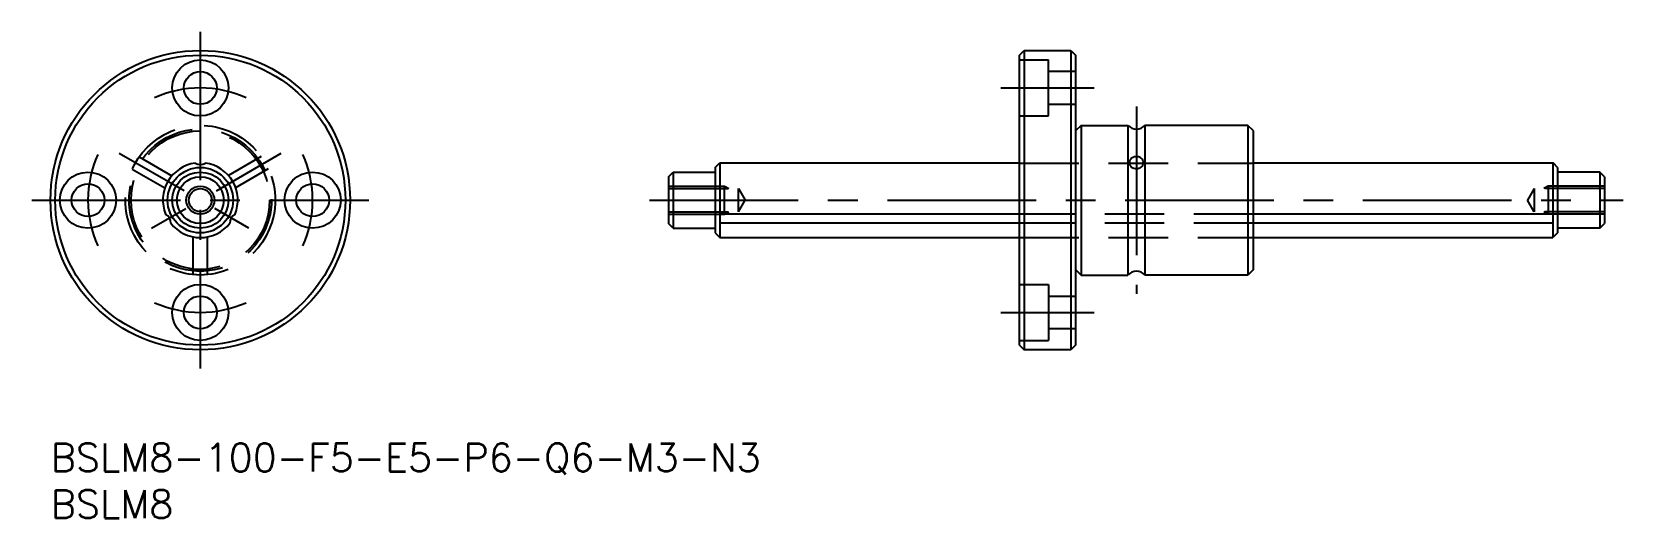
# Model space of a CAD drawing. Extents: x -2 to 168, y -8 to 44.
import ezdxf

# ---------------------------------------------------------------- set-up
doc = ezdxf.new("R2010")
doc.units = 0
doc.header["$LTSCALE"] = 0.5
doc.linetypes.add('CENTER', pattern=[50.8, 31.75, -6.35, 6.35, -6.35])
doc.linetypes.add('DASHED', pattern=[19.05, 12.7, -6.35])
for name, color, linetype in [('MSM_CENTER', 1, 'CENTER'), ('MSM_CONTINUOUS', 7, 'CONTINUOUS'), ('MSM_DASHED', 4, 'DASHED'), ('MSM_NARROW', 5, 'CONTINUOUS'), ('MSM_PART_NUMBER', 7, 'CONTINUOUS')]:
    doc.layers.add(name, color=color, linetype=linetype)
doc.styles.get("Standard").update_dxf_attribs({"font": 'txt.shx', "height": 3, "bigfont": 'bigfont.shx'})

# ---------------------------------------------------------------- blocks, each defined once
blk = doc.blocks.new('*U2')
at = {"layer": 'MSM_PART_NUMBER'}
blk.add_text('BSLM8-100-F5-E5-P6-Q6-M3-N3', height=3, dxfattribs=at).set_placement((0, -3))
blk = doc.blocks.new('*U3')
at = {"layer": 'MSM_PART_NUMBER'}
blk.add_text('BSLM8', height=3, dxfattribs=at).set_placement((0, -8))

msp = doc.modelspace()

# ---------------------------------------------------------------- linework, layer by layer
at = {"layer": 'MSM_CENTER'}
for p, q in [((16, 44), (16, 8)), ((101.5, 38), (111.5, 38)), ((116, 36), (116, 16)), ((14.27, 27), (7.34, 31)), ((17.73, 27.01), (24.64, 31.03)), ((-2, 26), (34, 26)), ((64, 26), (168, 26)), ((10.8, 23), (14.44, 25.1)), ((21.2, 23), (17.56, 25.1)), ((101.5, 14), (111.5, 14))]:
    msp.add_line(p, q, dxfattribs=at)
for start, end in [(65.9506, 114.0494), (155.9506, 204.0494), (335.9506, 24.0494), (245.9506, 294.0494)]:
    msp.add_arc((16, 26), 12, start, end, dxfattribs=at)
at = {"layer": 'MSM_CONTINUOUS'}
for p, q in [((103.5, 41.5), (104, 42)), ((103.5, 10.5), (103.5, 41.5)), ((104, 42), (104, 10)), ((104, 42), (109, 42)), ((109, 42), (109, 10)), ((109, 42), (109.5, 41.5)), ((109.5, 41.5), (109.5, 10.5)), ((109.5, 41.5), (109.5, 10.5)), ((127.9, 34), (116.9, 34)), ((116.9, 34), (116.9, 18)), ((127.9, 34), (127.9, 18)), ((128.5, 33.4), (127.9, 34)), ((110.1, 34), (109.5, 33.4)), ((110.1, 34), (110.1, 18)), ((110.1, 34), (115.1, 34)), ((115.1, 34), (115.1, 18)), ((128.5, 18.6), (128.5, 33.4)), ((66, 28.5), (66.5, 29)), ((66.5, 29), (71, 29)), ((66.5, 29), (66.5, 23)), ((71, 29.5), (71.46, 29.96)), ((71, 29.5), (71, 22.5)), ((103.5, 29.96), (71.46, 29.96)), ((71.5, 29.96), (71.5, 22)), ((160.54, 29.96), (128.5, 29.96)), ((160.5, 29.96), (160.5, 22)), ((161, 29.5), (160.54, 29.96)), ((161, 29.5), (161, 22.5)), ((165.5, 29), (161, 29)), ((165.5, 29), (165.5, 23)), ((166, 28.5), (165.5, 29)), ((66, 28.5), (66, 23.5)), ((166, 28.5), (166, 23.5)), ((103.5, 24.49), (71.5, 24.49)), ((160.5, 24.49), (128.5, 24.49)), ((66.5, 23), (66, 23.5)), ((66.5, 23), (71, 23)), ((71, 22.5), (71.5, 22)), ((103.5, 23.55), (71.5, 23.55)), ((160.5, 23.55), (128.5, 23.55)), ((161, 22.5), (160.5, 22)), ((165.5, 23), (161, 23)), ((165.5, 23), (166, 23.5)), ((71.5, 22), (103.5, 22)), ((128.5, 22), (160.5, 22)), ((109.5, 18.6), (110.1, 18)), ((110.1, 18), (115.1, 18)), ((127.9, 18), (116.9, 18)), ((128.5, 18.6), (127.9, 18)), ((103.5, 10.5), (104, 10)), ((109.5, 10.5), (109, 10)), ((109, 10), (104, 10))]:
    msp.add_line(p, q, dxfattribs=at)
for centre, radius in [((16, 26), 16), ((16, 26), 15.5), ((16, 38), 3), ((16, 38), 1.75), ((4, 26), 3), ((16, 26), 3.5), ((16, 26), 3), ((28, 26), 3), ((4, 26), 1.75), ((16, 26), 2.5), ((16, 26), 1.23), ((28, 26), 1.75), ((16, 14), 3), ((16, 14), 1.75)]:
    msp.add_circle(centre, radius, dxfattribs=at)
for centre, radius, start, end in [((116, 34.81), 1.21, 222.075, 317.925), ((115.99, 29.84), 0.819, 89.5276, 128.0073), ((116.01, 29.84), 0.819, 51.9927, 90.4724), ((16, 26), 4, 97.8517, 202.1483), ((16, 30.8), 1, 236.8771, 303.1229), ((16, 26), 4, 337.8517, 82.1483), ((115.86, 30), 0.612, 127.5007, 179.0034), ((115.86, 30.02), 0.612, 180.9966, 232.4993), ((115.99, 30.18), 0.819, 231.9927, 270.4724), ((116.01, 30.18), 0.819, 269.5276, 308.0073), ((116.14, 30), 0.612, 0.9966, 52.4993), ((116.14, 30.02), 0.612, 307.5007, 359.0034), ((11.84, 23.6), 1, 356.8771, 63.1229), ((20.16, 23.6), 1, 116.8771, 183.1229), ((16, 26), 4, 217.8517, 322.1483), ((116, 17.19), 1.21, 42.075, 137.925)]:
    msp.add_arc(centre, radius, start, end, dxfattribs=at)
at = {"layer": 'MSM_DASHED'}
for p, q in [((103.5, 41), (106.6, 41)), ((106.6, 35), (106.6, 41)), ((109.5, 39.75), (106.6, 39.75)), ((106.6, 36.25), (109.5, 36.25)), ((103.5, 35), (106.6, 35)), ((9.48, 30.63), (12.97, 28.61)), ((22.51, 30.66), (19.02, 28.62)), ((8.73, 29.33), (12.22, 27.32)), ((23.26, 29.36), (19.77, 27.33)), ((103.5, 29.96), (128.5, 29.96)), ((66, 27.5), (72, 27.5)), ((66, 27.23), (73.5, 27.23)), ((72, 27.5), (72.47, 27.23)), ((72, 24.5), (72, 27.5)), ((73.5, 24.77), (73.5, 27.23)), ((73.5, 27.23), (74.21, 26)), ((158.5, 27.23), (157.79, 26)), ((166, 27.23), (158.5, 27.23)), ((158.5, 27.23), (158.5, 24.77)), ((160, 27.5), (159.53, 27.23)), ((166, 27.5), (160, 27.5)), ((160, 27.5), (160, 24.5)), ((73.5, 24.77), (74.21, 26)), ((158.5, 24.77), (157.79, 26)), ((66, 24.77), (73.5, 24.77)), ((66, 24.5), (72, 24.5)), ((72, 24.5), (72.47, 24.77)), ((128.5, 24.49), (103.5, 24.49)), ((166, 24.77), (158.5, 24.77)), ((160, 24.5), (159.53, 24.77)), ((166, 24.5), (160, 24.5)), ((128.5, 23.55), (103.5, 23.55)), ((15.25, 18.04), (15.25, 22.07)), ((16.75, 18.04), (16.75, 22.07)), ((103.5, 22), (128.5, 22)), ((103.5, 17), (106.6, 17)), ((106.6, 17), (106.6, 11)), ((106.6, 15.75), (109.5, 15.75)), ((109.5, 12.25), (106.6, 12.25)), ((103.5, 11), (106.6, 11))]:
    msp.add_line(p, q, dxfattribs=at)
for radius in [8, 7.6, 7.4]:
    msp.add_circle((16, 26), radius, dxfattribs=at)
at = {"layer": 'MSM_NARROW'}
msp.add_circle((16, 26), 1.5, dxfattribs=at)

# ---------------------------------------------------------------- block references
at = {"layer": 'MSM_CONTINUOUS'}
for name in ['*U2', '*U3']:
    msp.add_blockref(name, (0, 0), dxfattribs=at)

doc.saveas('drawing.dxf')
